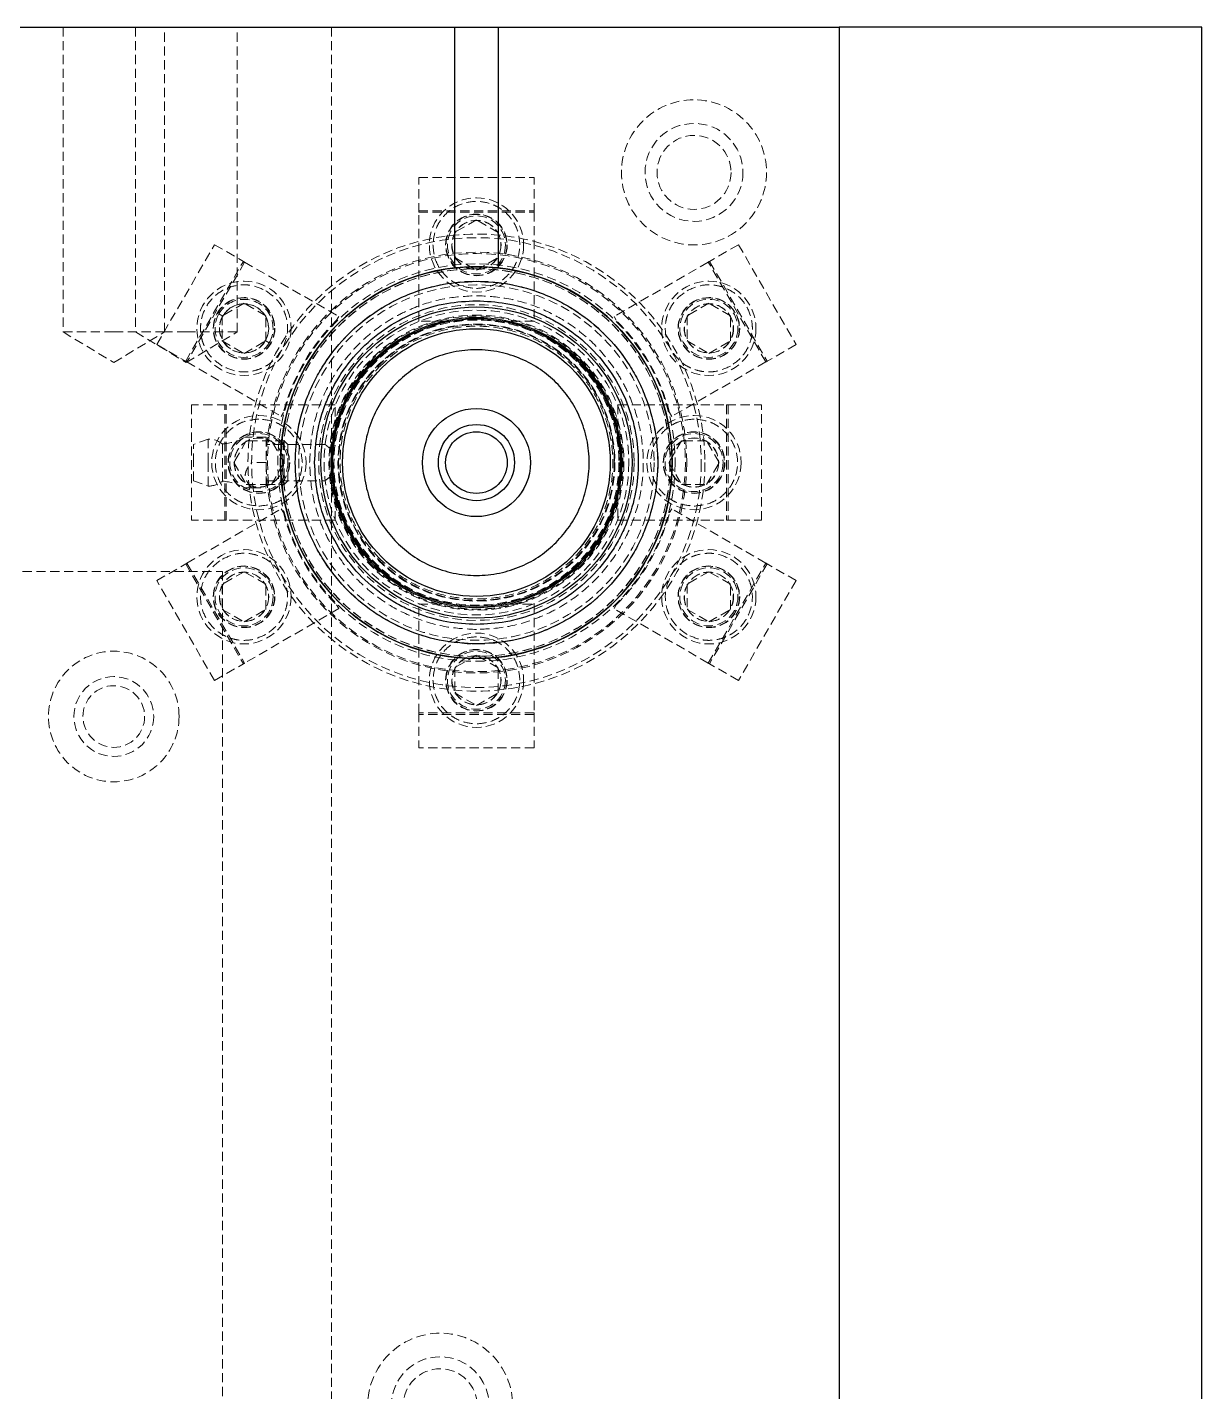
# Model space of a CAD drawing. Header units: millimetres. Extents: x 5 to 1533, y -1183 to 895.
# Drawn here: x 1370.6 to 1532.5, y -284.6 to -96.6 of the extents above; entities that cross this region are included whole.
import ezdxf

# ---------------------------------------------------------------- set-up
doc = ezdxf.new("R2010")
doc.units = ezdxf.units.MM
doc.linetypes.add('HIDDEN', pattern=[1.905, 1.27, -0.635])

msp = doc.modelspace()

# ---------------------------------------------------------------- linework, layer by layer
at = {"color": 7, "linetype": 'Continuous', "lineweight": 25}
for p, q in [((985.524, -96.563), (1429.524, -96.563)), ((1429.524, -129.73), (1429.524, -96.563)), ((1429.524, -96.563), (1435.524, -96.563)), ((1435.524, -96.563), (1435.524, -129.73)), ((1435.524, -96.563), (1482.524, -96.563)), ((1482.524, -96.563), (1482.524, -476.563)), ((1532.524, -96.563), (1482.524, -96.563)), ((1532.524, -476.563), (1532.524, -96.563))]:
    msp.add_line(p, q, dxfattribs=at)
at = {"color": 7, "linetype": 'HIDDEN', "lineweight": 18}
for p, q in [((1375.524, -96.563), (1375.524, -138.563)), ((1385.524, -96.563), (1385.524, -138.563)), ((1389.524, -138.563), (1389.524, -96.563)), ((1399.524, -138.563), (1399.524, -96.563)), ((1412.524, -96.563), (1412.524, -156.272)), ((1424.574, -117.263), (1440.474, -117.263)), ((1424.574, -122.063), (1424.574, -117.263)), ((1440.474, -122.063), (1440.474, -117.263)), ((1424.574, -121.863), (1440.474, -121.863)), ((1424.574, -137.063), (1424.574, -122.063)), ((1424.574, -122.063), (1440.474, -122.063)), ((1440.474, -122.063), (1440.474, -137.063)), ((1432.524, -123.099), (1429.524, -124.831)), ((1435.524, -124.831), (1432.524, -123.099)), ((1388.452, -140.298), (1396.402, -126.528)), ((1396.402, -126.528), (1400.386, -128.828)), ((1468.646, -126.528), (1464.662, -128.828)), ((1468.646, -126.528), (1476.596, -140.298)), ((1392.436, -142.598), (1400.386, -128.828)), ((1400.559, -128.928), (1392.609, -142.698)), ((1400.559, -128.928), (1413.549, -136.428)), ((1429.524, -128.295), (1432.524, -130.027)), ((1432.524, -130.027), (1435.524, -128.295)), ((1464.489, -128.928), (1451.499, -136.428)), ((1472.439, -142.698), (1464.489, -128.928)), ((1464.662, -128.828), (1472.612, -142.598)), ((1400.481, -134.599), (1397.481, -136.331)), ((1403.481, -136.331), (1400.481, -134.599)), ((1464.567, -134.599), (1461.567, -136.331)), ((1467.567, -136.331), (1464.567, -134.599)), ((1397.558, -136.375), (1397.017, -136.063)), ((1397.481, -136.331), (1397.481, -139.795)), ((1403.481, -139.795), (1403.481, -136.331)), ((1413.549, -136.428), (1413.249, -136.949)), ((1428.08, -137.063), (1424.574, -137.063)), ((1440.474, -137.063), (1436.968, -137.063)), ((1451.799, -136.949), (1451.499, -136.428)), ((1461.567, -136.331), (1461.567, -139.795)), ((1467.567, -139.795), (1467.567, -136.331)), ((1382.524, -138.563), (1375.524, -138.563)), ((1375.524, -138.563), (1382.524, -142.769)), ((1389.524, -138.563), (1382.524, -138.563)), ((1382.524, -142.769), (1389.524, -138.563)), ((1385.524, -138.563), (1392.524, -142.769)), ((1392.524, -138.563), (1389.524, -138.563)), ((1399.524, -138.563), (1392.524, -138.563)), ((1392.524, -142.769), (1399.524, -138.563)), ((1388.452, -140.298), (1392.436, -142.598)), ((1397.481, -139.795), (1400.481, -141.527)), ((1400.481, -141.527), (1403.481, -139.795)), ((1403.945, -140.063), (1403.404, -139.75)), ((1461.567, -139.795), (1464.567, -141.527)), ((1464.567, -141.527), (1467.567, -139.795)), ((1476.596, -140.298), (1472.612, -142.598)), ((1392.609, -142.698), (1405.599, -150.198)), ((1472.439, -142.698), (1459.449, -150.198)), ((1393.224, -148.613), (1393.224, -164.513)), ((1398.024, -148.613), (1393.224, -148.613)), ((1397.824, -164.513), (1397.824, -148.613)), ((1398.024, -164.513), (1398.024, -148.613)), ((1413.024, -148.613), (1398.024, -148.613)), ((1405.9, -149.677), (1405.599, -150.198)), ((1413.024, -152.119), (1413.024, -148.613)), ((1452.024, -148.613), (1452.024, -152.119)), ((1452.024, -148.613), (1467.024, -148.613)), ((1459.449, -150.198), (1459.148, -149.677)), ((1467.024, -148.613), (1467.024, -164.513)), ((1467.024, -148.613), (1471.824, -148.613)), ((1467.224, -148.613), (1467.224, -164.513)), ((1471.824, -164.513), (1471.824, -148.613)), ((1395.524, -153.313), (1393.524, -154.063)), ((1393.524, -156.563), (1393.524, -154.063)), ((1395.524, -153.313), (1395.524, -156.563)), ((1397.524, -159.125), (1397.524, -154.001)), ((1400.792, -153.563), (1399.06, -156.563)), ((1404.256, -153.563), (1400.792, -153.563)), ((1403.524, -153.063), (1401.524, -153.063)), ((1403.524, -153.063), (1403.524, -156.563)), ((1406.024, -153.563), (1403.524, -153.563)), ((1411.67, -154.063), (1403.524, -154.063)), ((1405.988, -156.563), (1404.256, -153.563)), ((1406.024, -153.563), (1406.024, -159.563)), ((1406.524, -154.063), (1406.024, -153.563)), ((1406.524, -154.063), (1406.524, -159.063)), ((1460.792, -153.563), (1459.06, -156.563)), ((1464.256, -153.563), (1460.792, -153.563)), ((1465.988, -156.563), (1464.256, -153.563)), ((1393.524, -159.063), (1393.524, -156.563)), ((1395.524, -156.563), (1395.524, -159.813)), ((1399.06, -156.563), (1400.792, -159.563)), ((1403.524, -156.563), (1401.524, -156.563)), ((1403.524, -156.563), (1403.524, -160.063)), ((1404.256, -159.563), (1405.988, -156.563)), ((1412.524, -156.981), (1412.524, -476.563)), ((1459.06, -156.563), (1460.792, -159.563)), ((1464.256, -159.563), (1465.988, -156.563)), ((1393.524, -159.063), (1395.524, -159.813)), ((1400.792, -159.563), (1404.256, -159.563)), ((1403.524, -159.063), (1411.67, -159.063)), ((1403.524, -159.563), (1406.024, -159.563)), ((1406.024, -159.563), (1406.524, -159.063)), ((1460.792, -159.563), (1464.256, -159.563)), ((1401.524, -160.063), (1403.524, -160.063)), ((1413.024, -164.513), (1413.024, -161.007)), ((1452.024, -161.007), (1452.024, -164.513)), ((1392.609, -170.428), (1405.599, -162.928)), ((1405.9, -163.449), (1405.599, -162.928)), ((1459.148, -163.449), (1459.449, -162.928)), ((1472.439, -170.428), (1459.449, -162.928)), ((1398.024, -164.513), (1393.224, -164.513)), ((1413.024, -164.513), (1398.024, -164.513)), ((1452.024, -164.513), (1467.024, -164.513)), ((1467.024, -164.513), (1471.824, -164.513)), ((1388.452, -172.828), (1392.436, -170.528)), ((1392.436, -170.528), (1400.386, -184.298)), ((1392.609, -170.428), (1400.559, -184.198)), ((1464.489, -184.198), (1472.439, -170.428)), ((1472.612, -170.528), (1464.662, -184.298)), ((1476.596, -172.828), (1472.612, -170.528)), ((1017.524, -171.563), (1397.524, -171.563)), ((1396.402, -186.598), (1388.452, -172.828)), ((1400.481, -171.599), (1397.481, -173.331)), ((1397.524, -171.563), (1397.524, -441.563)), ((1403.481, -173.331), (1400.481, -171.599)), ((1464.567, -171.599), (1461.567, -173.331)), ((1467.567, -173.331), (1464.567, -171.599)), ((1476.596, -172.828), (1468.646, -186.598)), ((1397.481, -173.331), (1397.481, -176.795)), ((1403.481, -176.795), (1403.481, -173.331)), ((1461.567, -173.331), (1461.567, -176.795)), ((1467.567, -176.795), (1467.567, -173.331)), ((1413.549, -176.698), (1400.559, -184.198)), ((1413.549, -176.698), (1413.249, -176.177)), ((1424.574, -176.063), (1428.08, -176.063)), ((1424.574, -191.063), (1424.574, -176.063)), ((1436.968, -176.063), (1440.474, -176.063)), ((1440.474, -176.063), (1440.474, -191.063)), ((1451.499, -176.698), (1451.799, -176.177)), ((1464.489, -184.198), (1451.499, -176.698)), ((1397.481, -176.795), (1400.481, -178.527)), ((1400.481, -178.527), (1403.481, -176.795)), ((1461.567, -176.795), (1464.567, -178.527)), ((1464.567, -178.527), (1467.567, -176.795)), ((1396.402, -186.598), (1400.386, -184.298)), ((1432.524, -183.099), (1429.524, -184.831)), ((1435.524, -184.831), (1432.524, -183.099)), ((1468.646, -186.598), (1464.662, -184.298)), ((1429.524, -184.831), (1429.524, -188.295)), ((1435.524, -188.295), (1435.524, -184.831)), ((1429.524, -188.295), (1432.524, -190.027)), ((1432.524, -190.027), (1435.524, -188.295)), ((1440.474, -191.063), (1424.574, -191.063)), ((1424.574, -191.063), (1424.574, -195.863)), ((1440.474, -191.263), (1424.574, -191.263)), ((1440.474, -191.063), (1440.474, -195.863)), ((1440.474, -195.863), (1424.574, -195.863))]:
    msp.add_line(p, q, dxfattribs=at)
at = {"color": 7, "linetype": 'HIDDEN', "lineweight": 18, "flags": 128}
for points in [[(1400.559, -128.928), (1400.525, -128.908), (1400.493, -128.89), (1400.463, -128.872), (1400.436, -128.857), (1400.415, -128.845), (1400.399, -128.836), (1400.389, -128.83), (1400.386, -128.828)], [(1435.524, -129.73), (1432.524, -129.563), (1429.524, -129.73)], [(1464.662, -128.828), (1464.659, -128.83), (1464.649, -128.836), (1464.633, -128.845), (1464.611, -128.857), (1464.585, -128.872), (1464.555, -128.89), (1464.523, -128.908), (1464.489, -128.928)], [(1392.436, -142.598), (1392.439, -142.6), (1392.449, -142.605), (1392.465, -142.615), (1392.486, -142.627), (1392.513, -142.642), (1392.543, -142.659), (1392.575, -142.678), (1392.609, -142.698)], [(1472.439, -142.698), (1472.473, -142.678), (1472.505, -142.659), (1472.535, -142.642), (1472.561, -142.627), (1472.583, -142.615), (1472.599, -142.605), (1472.609, -142.6), (1472.612, -142.598)], [(1392.436, -170.528), (1392.439, -170.526), (1392.449, -170.52), (1392.465, -170.511), (1392.486, -170.499), (1392.513, -170.483), (1392.543, -170.466), (1392.575, -170.447), (1392.609, -170.428)], [(1472.612, -170.528), (1472.609, -170.526), (1472.599, -170.52), (1472.583, -170.511), (1472.561, -170.499), (1472.535, -170.483), (1472.505, -170.466), (1472.473, -170.447), (1472.439, -170.428)], [(1400.386, -184.298), (1400.389, -184.296), (1400.399, -184.29), (1400.415, -184.281), (1400.436, -184.268), (1400.463, -184.253), (1400.493, -184.236), (1400.525, -184.217), (1400.559, -184.198)], [(1464.489, -184.198), (1464.523, -184.217), (1464.555, -184.236), (1464.585, -184.253), (1464.611, -184.268), (1464.633, -184.281), (1464.649, -184.29), (1464.659, -184.296), (1464.662, -184.298)]]:
    msp.add_lwpolyline(points, dxfattribs=at)
at = {"color": 7, "linetype": 'HIDDEN', "lineweight": 18}
for centre, radius in [((1462.524, -116.563), 10), ((1462.524, -116.563), 6.75), ((1462.524, -116.563), 5.1), ((1432.524, -126.563), 6.5), ((1432.524, -126.563), 4.25), ((1432.524, -126.563), 4.2), ((1432.524, -126.563), 4), ((1432.524, -126.563), 3.4), ((1432.524, -126.563), 3.375), ((1432.524, -156.563), 31.5), ((1432.524, -156.563), 31), ((1432.524, -156.563), 29), ((1432.524, -156.563), 28.81), ((1432.524, -156.563), 27.394), ((1432.524, -156.563), 27.01), ((1400.481, -138.063), 6.5), ((1432.524, -156.563), 26.73), ((1432.524, -156.563), 26.71), ((1432.524, -156.563), 25), ((1464.567, -138.063), 6.5), ((1432.524, -156.563), 24.5), ((1400.481, -138.063), 4.25), ((1400.481, -138.063), 4.2), ((1400.481, -138.063), 3.4), ((1432.524, -156.563), 21.75), ((1464.567, -138.063), 4.25), ((1464.567, -138.063), 4.2), ((1464.567, -138.063), 4), ((1464.567, -138.063), 3.4), ((1464.567, -138.063), 3.375), ((1432.524, -156.563), 21.006), ((1432.524, -156.563), 20.334), ((1432.524, -156.563), 19.99), ((1432.524, -156.563), 19.97), ((1432.524, -156.563), 19.8), ((1432.524, -156.563), 19.67), ((1432.524, -156.563), 19.65), ((1432.524, -156.563), 19.092), ((1432.524, -156.563), 19.027), ((1432.524, -156.563), 19), ((1402.524, -156.563), 6.5), ((1462.524, -156.563), 6.5), ((1402.524, -156.563), 4.25), ((1462.524, -156.563), 4.25), ((1402.524, -156.563), 4.2), ((1402.524, -156.563), 4), ((1402.524, -156.563), 3.4), ((1402.524, -156.563), 3.375), ((1462.524, -156.563), 4.2), ((1462.524, -156.563), 4), ((1462.524, -156.563), 3.4), ((1462.524, -156.563), 3.375), ((1400.481, -175.063), 6.5), ((1464.567, -175.063), 6.5), ((1400.481, -175.063), 4.25), ((1400.481, -175.063), 4.2), ((1400.481, -175.063), 4), ((1464.567, -175.063), 4.25), ((1464.567, -175.063), 4.2), ((1464.567, -175.063), 4), ((1400.481, -175.063), 3.4), ((1400.481, -175.063), 3.375), ((1464.567, -175.063), 3.4), ((1464.567, -175.063), 3.375), ((1432.524, -186.563), 6.5), ((1432.524, -186.563), 4.25), ((1432.524, -186.563), 4.2), ((1382.524, -191.563), 9), ((1432.524, -186.563), 4), ((1432.524, -186.563), 3.4), ((1432.524, -186.563), 3.375), ((1382.524, -191.563), 5.5), ((1382.524, -191.563), 4.25), ((1427.524, -286.563), 10), ((1427.524, -286.563), 6.75), ((1427.524, -286.563), 5.1)]:
    msp.add_circle(centre, radius, dxfattribs=at)
at = {"color": 7, "linetype": 'Continuous', "lineweight": 25}
for radius in [26.995, 21.449, 20.006, 20, 19.83, 18.452, 7.45, 5.25, 4.25]:
    msp.add_circle((1432.524, -156.563), radius, dxfattribs=at)
for start, end in [(96.37937, 83.62063), (83.62063, 96.37937)]:
    msp.add_arc((1432.524, -156.563), 27, start, end, dxfattribs=at)
at = {"color": 7, "linetype": 'HIDDEN', "lineweight": 18}
for centre, radius, start, end in [((1400.481, -138.063), 4, 330, 150), ((1400.481, -138.063), 3.375, 330, 150), ((1400.481, -138.063), 4, 150, 330), ((1400.481, -138.063), 3.375, 150, 330), ((1432.524, -156.563), 27.5, 134.50127, 165.49873), ((1432.524, -156.563), 20.2, 315, 135), ((1432.524, -156.563), 27.5, 14.50127, 45.49873), ((1432.524, -156.563), 20, 135, 180), ((1395.524, -156.563), 3.25, 52.02013, 90), ((1396.791, -145.873), 8.161, 275.15364, 297.98736), ((1432.524, -156.563), 20, 180, 257.16143), ((1395.524, -156.563), 3.25, 270, 307.97987), ((1396.791, -167.253), 8.161, 61.98043, 84.84636), ((1432.524, -156.563), 27.5, 194.50127, 225.49873), ((1432.524, -156.563), 27.5, 314.50127, 345.49873), ((1432.524, -156.563), 20, 282.83857, 315)]:
    msp.add_arc(centre, radius, start, end, dxfattribs=at)
for points, knots in [([(1438.524, -126.563), (1438.444, -125.808), (1438.32, -124.647), (1437.572, -123.25), (1436.798, -122.29), (1435.837, -121.511), (1434.44, -120.786), (1432.524, -120.418), (1430.608, -120.786), (1429.211, -121.511), (1428.25, -122.29), (1427.476, -123.25), (1426.727, -124.647), (1426.604, -125.808), (1426.524, -126.563)], [0, 0, 0, 0, 0.119729, 0.1841802, 0.2499998, 0.31582, 0.3802724, 0.5000004, 0.6197284, 0.6841808, 0.7499997, 0.8158193, 0.8802713, 1, 1, 1, 1]), ([(1426.524, -126.563), (1426.604, -127.318), (1426.727, -128.479), (1427.476, -129.876), (1428.25, -130.837), (1429.211, -131.611), (1430.608, -132.359), (1431.769, -132.483), (1432.524, -132.563)], [0, 0, 0, 0, 0.239456, 0.3683615, 0.5000008, 0.6316389, 0.7605437, 1, 1, 1, 1]), ([(1432.524, -132.563), (1433.279, -132.483), (1434.44, -132.359), (1435.837, -131.611), (1436.798, -130.837), (1437.572, -129.876), (1438.32, -128.479), (1438.444, -127.318), (1438.524, -126.563)], [0, 0, 0, 0, 0.2394559, 0.3683605, 0.5000008, 0.6316399, 0.7605438, 1, 1, 1, 1]), ([(1397.481, -143.259), (1396.867, -142.812), (1395.924, -142.125), (1395.088, -140.778), (1394.644, -139.628), (1394.449, -138.406), (1394.52, -136.833), (1395.159, -134.99), (1396.436, -133.515), (1397.762, -132.668), (1398.918, -132.225), (1400.136, -132.034), (1401.72, -132.085), (1402.787, -132.559), (1403.481, -132.867)], [0, 0, 0, 0, 0.1197286, 0.1841799, 0.25, 0.3158194, 0.3802717, 0.5000002, 0.6197283, 0.68418, 0.7499991, 0.8158192, 0.8802708, 1, 1, 1, 1]), ([(1403.481, -132.867), (1404.095, -133.313), (1405.039, -134.001), (1405.874, -135.347), (1406.319, -136.498), (1406.509, -137.718), (1406.459, -139.302), (1405.985, -140.369), (1405.677, -141.063)], [0, 0, 0, 0, 0.23945638, 0.36836039, 0.49999915, 0.63163962, 0.76054287, 1, 1, 1, 1]), ([(1459.371, -141.063), (1459.063, -140.369), (1458.589, -139.302), (1458.538, -137.718), (1458.728, -136.498), (1459.174, -135.347), (1460.009, -134.001), (1460.953, -133.313), (1461.567, -132.867)], [0, 0, 0, 0, 0.2394567, 0.3683597, 0.5, 0.6316385, 0.760544, 1, 1, 1, 1]), ([(1461.567, -132.867), (1462.261, -132.559), (1463.328, -132.085), (1464.912, -132.034), (1466.13, -132.225), (1467.286, -132.668), (1468.612, -133.515), (1469.889, -134.99), (1470.528, -136.833), (1470.599, -138.406), (1470.404, -139.628), (1469.96, -140.778), (1469.124, -142.125), (1468.18, -142.812), (1467.567, -143.259)], [0, 0, 0, 0, 0.1197278, 0.1841793, 0.2499995, 0.3158186, 0.3802703, 0.4999995, 0.619728, 0.6841803, 0.7499997, 0.8158192, 0.8802714, 1, 1, 1, 1]), ([(1409.518, -156.563), (1409.593, -155.16), (1409.746, -152.269), (1411.026, -147.982), (1413.149, -143.858), (1416.141, -140.179), (1419.217, -137.681), (1421.923, -136.099), (1424.688, -134.846), (1428.231, -133.784), (1431.121, -133.631), (1432.524, -133.557)], [0, 0, 0, 0, 0.1164968, 0.2399718, 0.3685802, 0.4999177, 0.6312551, 0.6956345, 0.7600283, 0.8835032, 1, 1, 1, 1]), ([(1432.524, -133.557), (1433.927, -133.631), (1436.818, -133.785), (1441.105, -135.065), (1445.228, -137.188), (1448.907, -140.179), (1451.406, -143.256), (1452.987, -145.962), (1454.246, -148.727), (1455.265, -152.27), (1455.659, -156.563), (1455.265, -160.856), (1454.032, -165.144), (1451.896, -169.267), (1448.908, -172.946), (1445.831, -175.445), (1443.125, -177.026), (1440.36, -178.28), (1436.817, -179.342), (1433.927, -179.495), (1432.524, -179.569)], [0, 0, 0, 0, 0.0582484, 0.1199858, 0.1842902, 0.2499589, 0.3156276, 0.3478173, 0.3800142, 0.4417517, 0.5000001, 0.5582484, 0.6199859, 0.6842898, 0.7499585, 0.8156273, 0.847817, 0.8800141, 0.9417516, 1, 1, 1, 1]), ([(1419.229, -143.268), (1420.083, -142.5), (1421.842, -140.919), (1425.06, -139.18), (1428.669, -138.024), (1432.524, -137.627), (1436.377, -138.026), (1439.994, -139.174), (1443.185, -140.94), (1445.893, -143.193), (1448.147, -145.902), (1449.912, -149.092), (1451.061, -152.71), (1451.459, -156.562), (1451.063, -160.418), (1449.906, -164.027), (1448.168, -167.245), (1446.587, -169.004), (1445.819, -169.858)], [0, 0, 0, 0, 0.0582579, 0.1200056, 0.1843204, 0.2499999, 0.3156793, 0.3799942, 0.4417419, 0.5000001, 0.5582581, 0.6200055, 0.6843204, 0.7500001, 0.8156795, 0.8799944, 0.9417421, 1, 1, 1, 1]), ([(1405.677, -141.063), (1405.23, -141.676), (1404.543, -142.62), (1403.197, -143.456), (1402.045, -143.901), (1400.826, -144.091), (1399.242, -144.041), (1398.175, -143.567), (1397.481, -143.259)], [0, 0, 0, 0, 0.2394562, 0.3683605, 0.4999986, 0.6316389, 0.7605421, 1, 1, 1, 1]), ([(1418.24, -170.846), (1417.664, -170.226), (1416.511, -168.986), (1415.094, -166.87), (1414.197, -165.119), (1413.671, -163.832), (1413.393, -163.065), (1413.146, -162.286), (1412.93, -161.499), (1412.805, -160.956), (1412.729, -160.59), (1412.645, -160.17), (1412.536, -159.525), (1412.436, -158.73), (1412.372, -158.015), (1412.333, -157.292), (1412.323, -156.767), (1412.325, -156.176), (1412.343, -155.555), (1412.402, -154.728), (1412.488, -153.951), (1412.602, -153.191), (1412.706, -152.642), (1412.846, -151.982), (1413.018, -151.279), (1413.306, -150.317), (1413.619, -149.423), (1414.35, -147.625), (1415.716, -145.085), (1417.415, -143.196), (1418.24, -142.279)], [0, 0, 0, 0, 0.0799847, 0.1599688, 0.2399533, 0.2656971, 0.2914411, 0.3171817, 0.3429195, 0.3686563, 0.3698153, 0.3783587, 0.409145, 0.4316754, 0.4541015, 0.4771018, 0.5001014, 0.5037735, 0.5330124, 0.558816, 0.5822606, 0.6069033, 0.6315456, 0.6350987, 0.6707449, 0.6999245, 0.7300848, 0.7602449, 0.8836081, 1, 1, 1, 1]), ([(1467.567, -143.259), (1466.873, -143.567), (1465.806, -144.041), (1464.222, -144.091), (1463.003, -143.901), (1461.851, -143.456), (1460.505, -142.62), (1459.818, -141.676), (1459.371, -141.063)], [0, 0, 0, 0, 0.23945492, 0.36836124, 0.49999847, 0.63163952, 0.76054381, 1, 1, 1, 1]), ([(1419.229, -169.858), (1418.461, -169.004), (1416.88, -167.245), (1415.142, -164.027), (1413.985, -160.418), (1413.589, -156.563), (1413.985, -152.708), (1415.142, -149.099), (1416.88, -145.881), (1418.461, -144.122), (1419.229, -143.268)], [0, 0, 0, 0, 0.1165164, 0.2400116, 0.3686412, 0.5, 0.6313593, 0.7599888, 0.8834836, 1, 1, 1, 1]), ([(1402.524, -150.563), (1401.769, -150.643), (1400.608, -150.766), (1399.211, -151.514), (1398.251, -152.289), (1397.472, -153.25), (1396.747, -154.647), (1396.379, -156.563), (1396.747, -158.479), (1397.472, -159.876), (1398.251, -160.837), (1399.211, -161.611), (1400.608, -162.359), (1401.769, -162.483), (1402.524, -162.563)], [0, 0, 0, 0, 0.119728, 0.1841807, 0.2499998, 0.3158194, 0.3802715, 0.5000002, 0.6197282, 0.6841803, 0.7499999, 0.8158195, 0.8802719, 1, 1, 1, 1]), ([(1408.524, -156.563), (1408.444, -155.808), (1408.32, -154.647), (1407.572, -153.25), (1406.798, -152.289), (1405.837, -151.514), (1404.44, -150.766), (1403.279, -150.643), (1402.524, -150.563)], [0, 0, 0, 0, 0.2394576, 0.36836, 0.499999, 0.6316393, 0.7605445, 1, 1, 1, 1]), ([(1462.524, -150.563), (1461.769, -150.643), (1460.608, -150.766), (1459.211, -151.514), (1458.25, -152.289), (1457.476, -153.25), (1456.727, -154.647), (1456.604, -155.808), (1456.524, -156.563)], [0, 0, 0, 0, 0.2394559, 0.3683613, 0.4999993, 0.6316385, 0.7605426, 1, 1, 1, 1]), ([(1462.524, -162.563), (1463.279, -162.483), (1464.44, -162.359), (1465.837, -161.611), (1466.797, -160.837), (1467.576, -159.876), (1468.301, -158.479), (1468.669, -156.563), (1468.301, -154.647), (1467.576, -153.25), (1466.797, -152.289), (1465.837, -151.514), (1464.44, -150.766), (1463.279, -150.643), (1462.524, -150.563)], [0, 0, 0, 0, 0.119728, 0.1841802, 0.2500009, 0.3158204, 0.3802717, 0.4999998, 0.6197286, 0.6841798, 0.7499994, 0.8158195, 0.8802722, 1, 1, 1, 1]), ([(1401.524, -153.063), (1401.291, -153.063), (1400.911, -153.063), (1400.672, -153.063), (1400.659, -153.063), (1400.658, -153.063)], [0, 0, 0, 0, 0.5834772, 0.9491532, 1, 1, 1, 1]), ([(1412.599, -154.76), (1412.419, -154.641), (1412.058, -154.404), (1411.74, -154.125), (1411.637, -154.036), (1411.722, -154.112), (1411.946, -154.301), (1412.249, -154.542), (1412.502, -154.699), (1412.599, -154.76)], [0, 0, 0, 0, 0.1742341, 0.3490965, 0.5032288, 0.6338383, 0.7633795, 0.9089584, 1, 1, 1, 1]), ([(1401.524, -160.063), (1401.265, -159.736), (1400.869, -159.237), (1400.608, -158.44), (1400.721, -157.693), (1401.11, -157.084), (1401.42, -156.694), (1401.524, -156.563)], [0, 0, 0, 0, 0.3059357, 0.4679103, 0.6311051, 0.8764858, 1, 1, 1, 1]), ([(1402.524, -162.563), (1403.279, -162.483), (1404.44, -162.359), (1405.837, -161.611), (1406.798, -160.837), (1407.572, -159.876), (1408.32, -158.479), (1408.444, -157.318), (1408.524, -156.563)], [0, 0, 0, 0, 0.239456, 0.3683607, 0.500002, 0.6316412, 0.7605437, 1, 1, 1, 1]), ([(1432.524, -179.569), (1431.121, -179.494), (1428.23, -179.34), (1423.943, -178.061), (1419.82, -175.938), (1416.14, -172.946), (1413.642, -169.87), (1412.06, -167.164), (1410.807, -164.398), (1409.745, -160.856), (1409.592, -157.966), (1409.518, -156.563)], [0, 0, 0, 0, 0.1164968, 0.2399718, 0.3685797, 0.4999175, 0.631255, 0.695634, 0.7600281, 0.8835032, 1, 1, 1, 1]), ([(1456.524, -156.563), (1456.604, -157.318), (1456.727, -158.479), (1457.476, -159.876), (1458.25, -160.837), (1459.211, -161.611), (1460.608, -162.359), (1461.769, -162.483), (1462.524, -162.563)], [0, 0, 0, 0, 0.2394561, 0.3683603, 0.4999996, 0.6316388, 0.7605436, 1, 1, 1, 1]), ([(1412.599, -158.366), (1412.419, -158.484), (1412.058, -158.722), (1411.737, -159.002), (1411.645, -159.084), (1411.684, -159.046), (1411.772, -158.973), (1411.786, -158.961)], [0, 0, 0, 0, 0.26431141, 0.52957606, 0.76339315, 0.96152647, 1, 1, 1, 1]), ([(1400.658, -160.063), (1400.655, -160.063), (1400.636, -160.063), (1400.824, -160.063), (1401.245, -160.063), (1401.524, -160.063)], [0, 0, 0, 0, 0.04215901, 0.36733929, 1, 1, 1, 1]), ([(1397.481, -169.867), (1398.175, -169.559), (1399.242, -169.085), (1400.826, -169.034), (1402.045, -169.224), (1403.197, -169.67), (1404.543, -170.505), (1405.23, -171.449), (1405.677, -172.063)], [0, 0, 0, 0, 0.2394585, 0.3683617, 0.5000021, 0.6316402, 0.7605437, 1, 1, 1, 1]), ([(1459.371, -172.063), (1459.818, -171.449), (1460.505, -170.505), (1461.851, -169.67), (1463.003, -169.224), (1464.222, -169.034), (1465.806, -169.085), (1466.873, -169.559), (1467.567, -169.867)], [0, 0, 0, 0, 0.2394563, 0.3683598, 0.5000009, 0.6316382, 0.7605445, 1, 1, 1, 1]), ([(1403.481, -180.259), (1402.787, -180.567), (1401.72, -181.041), (1400.136, -181.091), (1398.918, -180.901), (1397.762, -180.458), (1396.436, -179.611), (1395.159, -178.135), (1394.52, -176.292), (1394.449, -174.72), (1394.644, -173.498), (1395.088, -172.347), (1395.924, -171.001), (1396.867, -170.313), (1397.481, -169.867)], [0, 0, 0, 0, 0.1197292, 0.1841808, 0.2500009, 0.3158201, 0.3802718, 0.4999999, 0.6197288, 0.6841804, 0.7500006, 0.8158199, 0.8802719, 1, 1, 1, 1]), ([(1446.808, -170.846), (1446.188, -171.423), (1444.948, -172.576), (1442.831, -173.993), (1441.08, -174.889), (1439.793, -175.415), (1439.026, -175.694), (1438.247, -175.941), (1437.46, -176.157), (1436.917, -176.281), (1436.551, -176.358), (1436.131, -176.442), (1435.486, -176.551), (1434.691, -176.651), (1433.976, -176.715), (1433.253, -176.754), (1432.728, -176.764), (1432.137, -176.762), (1431.517, -176.744), (1430.689, -176.685), (1429.912, -176.598), (1429.152, -176.485), (1428.603, -176.381), (1427.943, -176.24), (1427.24, -176.069), (1426.278, -175.781), (1425.385, -175.468), (1423.586, -174.737), (1421.046, -173.371), (1419.157, -171.671), (1418.24, -170.846)], [0, 0, 0, 0, 0.0799845, 0.1599687, 0.2399532, 0.2656971, 0.2914406, 0.3171823, 0.3429194, 0.3686564, 0.3698159, 0.3783588, 0.409145, 0.4316755, 0.4541021, 0.4771015, 0.500102, 0.5037737, 0.5330131, 0.5588158, 0.5822613, 0.6069041, 0.631546, 0.6350995, 0.6707448, 0.6999253, 0.7300853, 0.7602449, 0.8836083, 1, 1, 1, 1]), ([(1445.819, -169.858), (1444.965, -170.626), (1443.206, -172.207), (1439.988, -173.945), (1436.379, -175.102), (1432.524, -175.498), (1428.669, -175.102), (1425.06, -173.945), (1421.842, -172.207), (1420.083, -170.626), (1419.229, -169.858)], [0, 0, 0, 0, 0.1165163, 0.2400119, 0.3686414, 0.5000004, 0.6313593, 0.7599889, 0.8834845, 1, 1, 1, 1]), ([(1467.567, -169.867), (1468.18, -170.313), (1469.124, -171.001), (1469.96, -172.347), (1470.404, -173.498), (1470.599, -174.72), (1470.528, -176.292), (1469.889, -178.135), (1468.612, -179.611), (1467.286, -180.458), (1466.13, -180.901), (1464.912, -181.091), (1463.328, -181.041), (1462.261, -180.567), (1461.567, -180.259)], [0, 0, 0, 0, 0.1197281, 0.184181, 0.2499998, 0.31582, 0.3802715, 0.5000004, 0.6197296, 0.6841813, 0.7500005, 0.8158207, 0.8802722, 1, 1, 1, 1]), ([(1405.677, -172.063), (1405.985, -172.757), (1406.459, -173.824), (1406.509, -175.408), (1406.319, -176.627), (1405.874, -177.778), (1405.039, -179.125), (1404.095, -179.812), (1403.481, -180.259)], [0, 0, 0, 0, 0.239457, 0.3683617, 0.5000006, 0.63164, 0.7605432, 1, 1, 1, 1]), ([(1461.567, -180.259), (1460.953, -179.812), (1460.009, -179.125), (1459.174, -177.778), (1458.728, -176.627), (1458.538, -175.408), (1458.589, -173.824), (1459.063, -172.757), (1459.371, -172.063)], [0, 0, 0, 0, 0.2394563, 0.3683611, 0.5000003, 0.6316389, 0.7605434, 1, 1, 1, 1]), ([(1432.524, -180.563), (1431.769, -180.643), (1430.608, -180.766), (1429.211, -181.514), (1428.25, -182.289), (1427.476, -183.25), (1426.727, -184.647), (1426.604, -185.808), (1426.524, -186.563)], [0, 0, 0, 0, 0.2394563, 0.3683611, 0.4999997, 0.6316391, 0.7605432, 1, 1, 1, 1]), ([(1438.524, -186.563), (1438.444, -185.808), (1438.32, -184.647), (1437.572, -183.25), (1436.798, -182.289), (1435.837, -181.514), (1434.44, -180.766), (1433.279, -180.643), (1432.524, -180.563)], [0, 0, 0, 0, 0.239457, 0.3683595, 0.4999986, 0.6316394, 0.760544, 1, 1, 1, 1]), ([(1426.524, -186.563), (1426.604, -187.318), (1426.727, -188.479), (1427.476, -189.876), (1428.25, -190.836), (1429.211, -191.615), (1430.608, -192.34), (1432.524, -192.708), (1434.44, -192.34), (1435.837, -191.615), (1436.798, -190.836), (1437.572, -189.876), (1438.32, -188.479), (1438.444, -187.318), (1438.524, -186.563)], [0, 0, 0, 0, 0.1197282, 0.1841806, 0.2500001, 0.3158191, 0.3802716, 0.4999996, 0.6197276, 0.6841801, 0.7500003, 0.8158199, 0.8802715, 1, 1, 1, 1])]:
    msp.add_open_spline(points, degree=3, knots=knots, dxfattribs=at)
at = {"color": 7, "linetype": 'Continuous', "lineweight": 25}
for points, knots in [([(1407.529, -156.563), (1407.61, -155.038), (1407.776, -151.898), (1408.929, -148.05), (1410.291, -145.045), (1412.01, -142.106), (1414.723, -138.762), (1418.067, -136.049), (1421.006, -134.33), (1424.011, -132.968), (1427.86, -131.815), (1431, -131.649), (1432.524, -131.568)], [0, 0, 0, 0, 0.1164779, 0.2399321, 0.3043015, 0.3686843, 0.5000002, 0.6313159, 0.6956852, 0.7600682, 0.8835225, 1, 1, 1, 1]), ([(1432.524, -131.568), (1434.048, -131.649), (1437.188, -131.815), (1441.037, -132.968), (1444.041, -134.33), (1446.981, -136.049), (1450.324, -138.762), (1453.039, -142.106), (1454.756, -145.045), (1456.124, -148.05), (1457.231, -151.898), (1457.659, -156.563), (1457.231, -161.227), (1456.124, -165.076), (1454.756, -168.08), (1453.039, -171.02), (1450.324, -174.364), (1446.981, -177.077), (1444.041, -178.796), (1441.037, -180.157), (1437.188, -181.311), (1434.048, -181.477), (1432.524, -181.558)], [0, 0, 0, 0, 0.05823871, 0.11996623, 0.15215061, 0.18434205, 0.25000014, 0.31565785, 0.3478426, 0.38003395, 0.44176115, 0.50000003, 0.55823873, 0.61996611, 0.65215067, 0.6843422, 0.74999991, 0.81565794, 0.8478426, 0.88003377, 0.94176129, 1, 1, 1, 1]), ([(1410.209, -156.563), (1410.281, -155.202), (1410.429, -152.399), (1411.459, -148.962), (1412.675, -146.28), (1414.209, -143.656), (1416.632, -140.671), (1420.201, -137.769), (1424.2, -135.71), (1428.359, -134.469), (1431.163, -134.32), (1432.524, -134.247)], [0, 0, 0, 0, 0.1164968, 0.239972, 0.3043658, 0.368745, 0.5000825, 0.6314201, 0.7600284, 0.8835035, 1, 1, 1, 1]), ([(1432.524, -134.247), (1433.885, -134.319), (1436.688, -134.468), (1440.124, -135.498), (1442.807, -136.714), (1445.431, -138.248), (1448.416, -140.671), (1451.315, -144.24), (1453.387, -148.239), (1454.582, -152.398), (1454.964, -156.563), (1454.582, -160.727), (1453.594, -164.163), (1452.372, -166.846), (1450.839, -169.47), (1448.416, -172.454), (1444.847, -175.356), (1440.848, -177.415), (1436.689, -178.657), (1433.885, -178.806), (1432.524, -178.878)], [0, 0, 0, 0, 0.05824866, 0.11998578, 0.15218294, 0.18437252, 0.25004128, 0.31571005, 0.38001413, 0.4417516, 0.50000005, 0.55824849, 0.61998576, 0.65218301, 0.68437259, 0.75004119, 0.81571009, 0.88001426, 0.94175135, 1, 1, 1, 1]), ([(1443.523, -167.561), (1444.158, -166.855), (1445.466, -165.4), (1446.904, -162.738), (1447.86, -159.752), (1448.189, -156.562), (1447.859, -153.375), (1446.909, -150.383), (1445.448, -147.744), (1443.584, -145.503), (1441.343, -143.638), (1438.704, -142.178), (1435.712, -141.228), (1432.524, -140.898), (1429.335, -141.226), (1426.349, -142.183), (1423.687, -143.621), (1422.232, -144.929), (1421.525, -145.564)], [0, 0, 0, 0, 0.0582582, 0.1200059, 0.1843205, 0.25, 0.3156797, 0.3799944, 0.441742, 0.5000002, 0.558258, 0.6200056, 0.6843201, 0.7500001, 0.8156795, 0.8799946, 0.9417422, 1, 1, 1, 1]), ([(1421.525, -145.564), (1420.89, -146.271), (1419.582, -147.726), (1418.144, -150.388), (1417.187, -153.374), (1416.859, -156.563), (1417.187, -159.752), (1418.144, -162.738), (1419.582, -165.4), (1420.89, -166.855), (1421.525, -167.561)], [0, 0, 0, 0, 0.11651637, 0.2400116, 0.36864093, 0.5000003, 0.63135907, 0.7599884, 0.88348363, 1, 1, 1, 1]), ([(1432.524, -181.558), (1431, -181.477), (1427.86, -181.311), (1424.011, -180.157), (1421.007, -178.796), (1418.067, -177.077), (1414.723, -174.364), (1412.01, -171.02), (1410.291, -168.08), (1408.929, -165.076), (1407.776, -161.227), (1407.61, -158.087), (1407.529, -156.563)], [0, 0, 0, 0, 0.11647747, 0.23993181, 0.3043012, 0.3686842, 0.49999972, 0.63131566, 0.69568518, 0.7600679, 0.8835225, 1, 1, 1, 1]), ([(1432.524, -178.878), (1431.163, -178.806), (1428.36, -178.658), (1424.924, -177.628), (1422.241, -176.412), (1419.617, -174.878), (1416.632, -172.455), (1413.73, -168.886), (1411.672, -164.887), (1410.43, -160.728), (1410.281, -157.924), (1410.209, -156.563)], [0, 0, 0, 0, 0.1164965, 0.2399715, 0.3043661, 0.368745, 0.5000829, 0.6314201, 0.7600283, 0.8835031, 1, 1, 1, 1]), ([(1421.525, -167.561), (1422.232, -168.197), (1423.687, -169.505), (1426.349, -170.943), (1429.335, -171.899), (1432.524, -172.227), (1435.713, -171.899), (1438.699, -170.943), (1441.361, -169.505), (1442.816, -168.197), (1443.523, -167.561)], [0, 0, 0, 0, 0.11651596, 0.24001097, 0.36864113, 0.49999997, 0.63136003, 0.75998903, 0.88348404, 1, 1, 1, 1])]:
    msp.add_open_spline(points, degree=3, knots=knots, dxfattribs=at)

doc.saveas('drawing.dxf')
